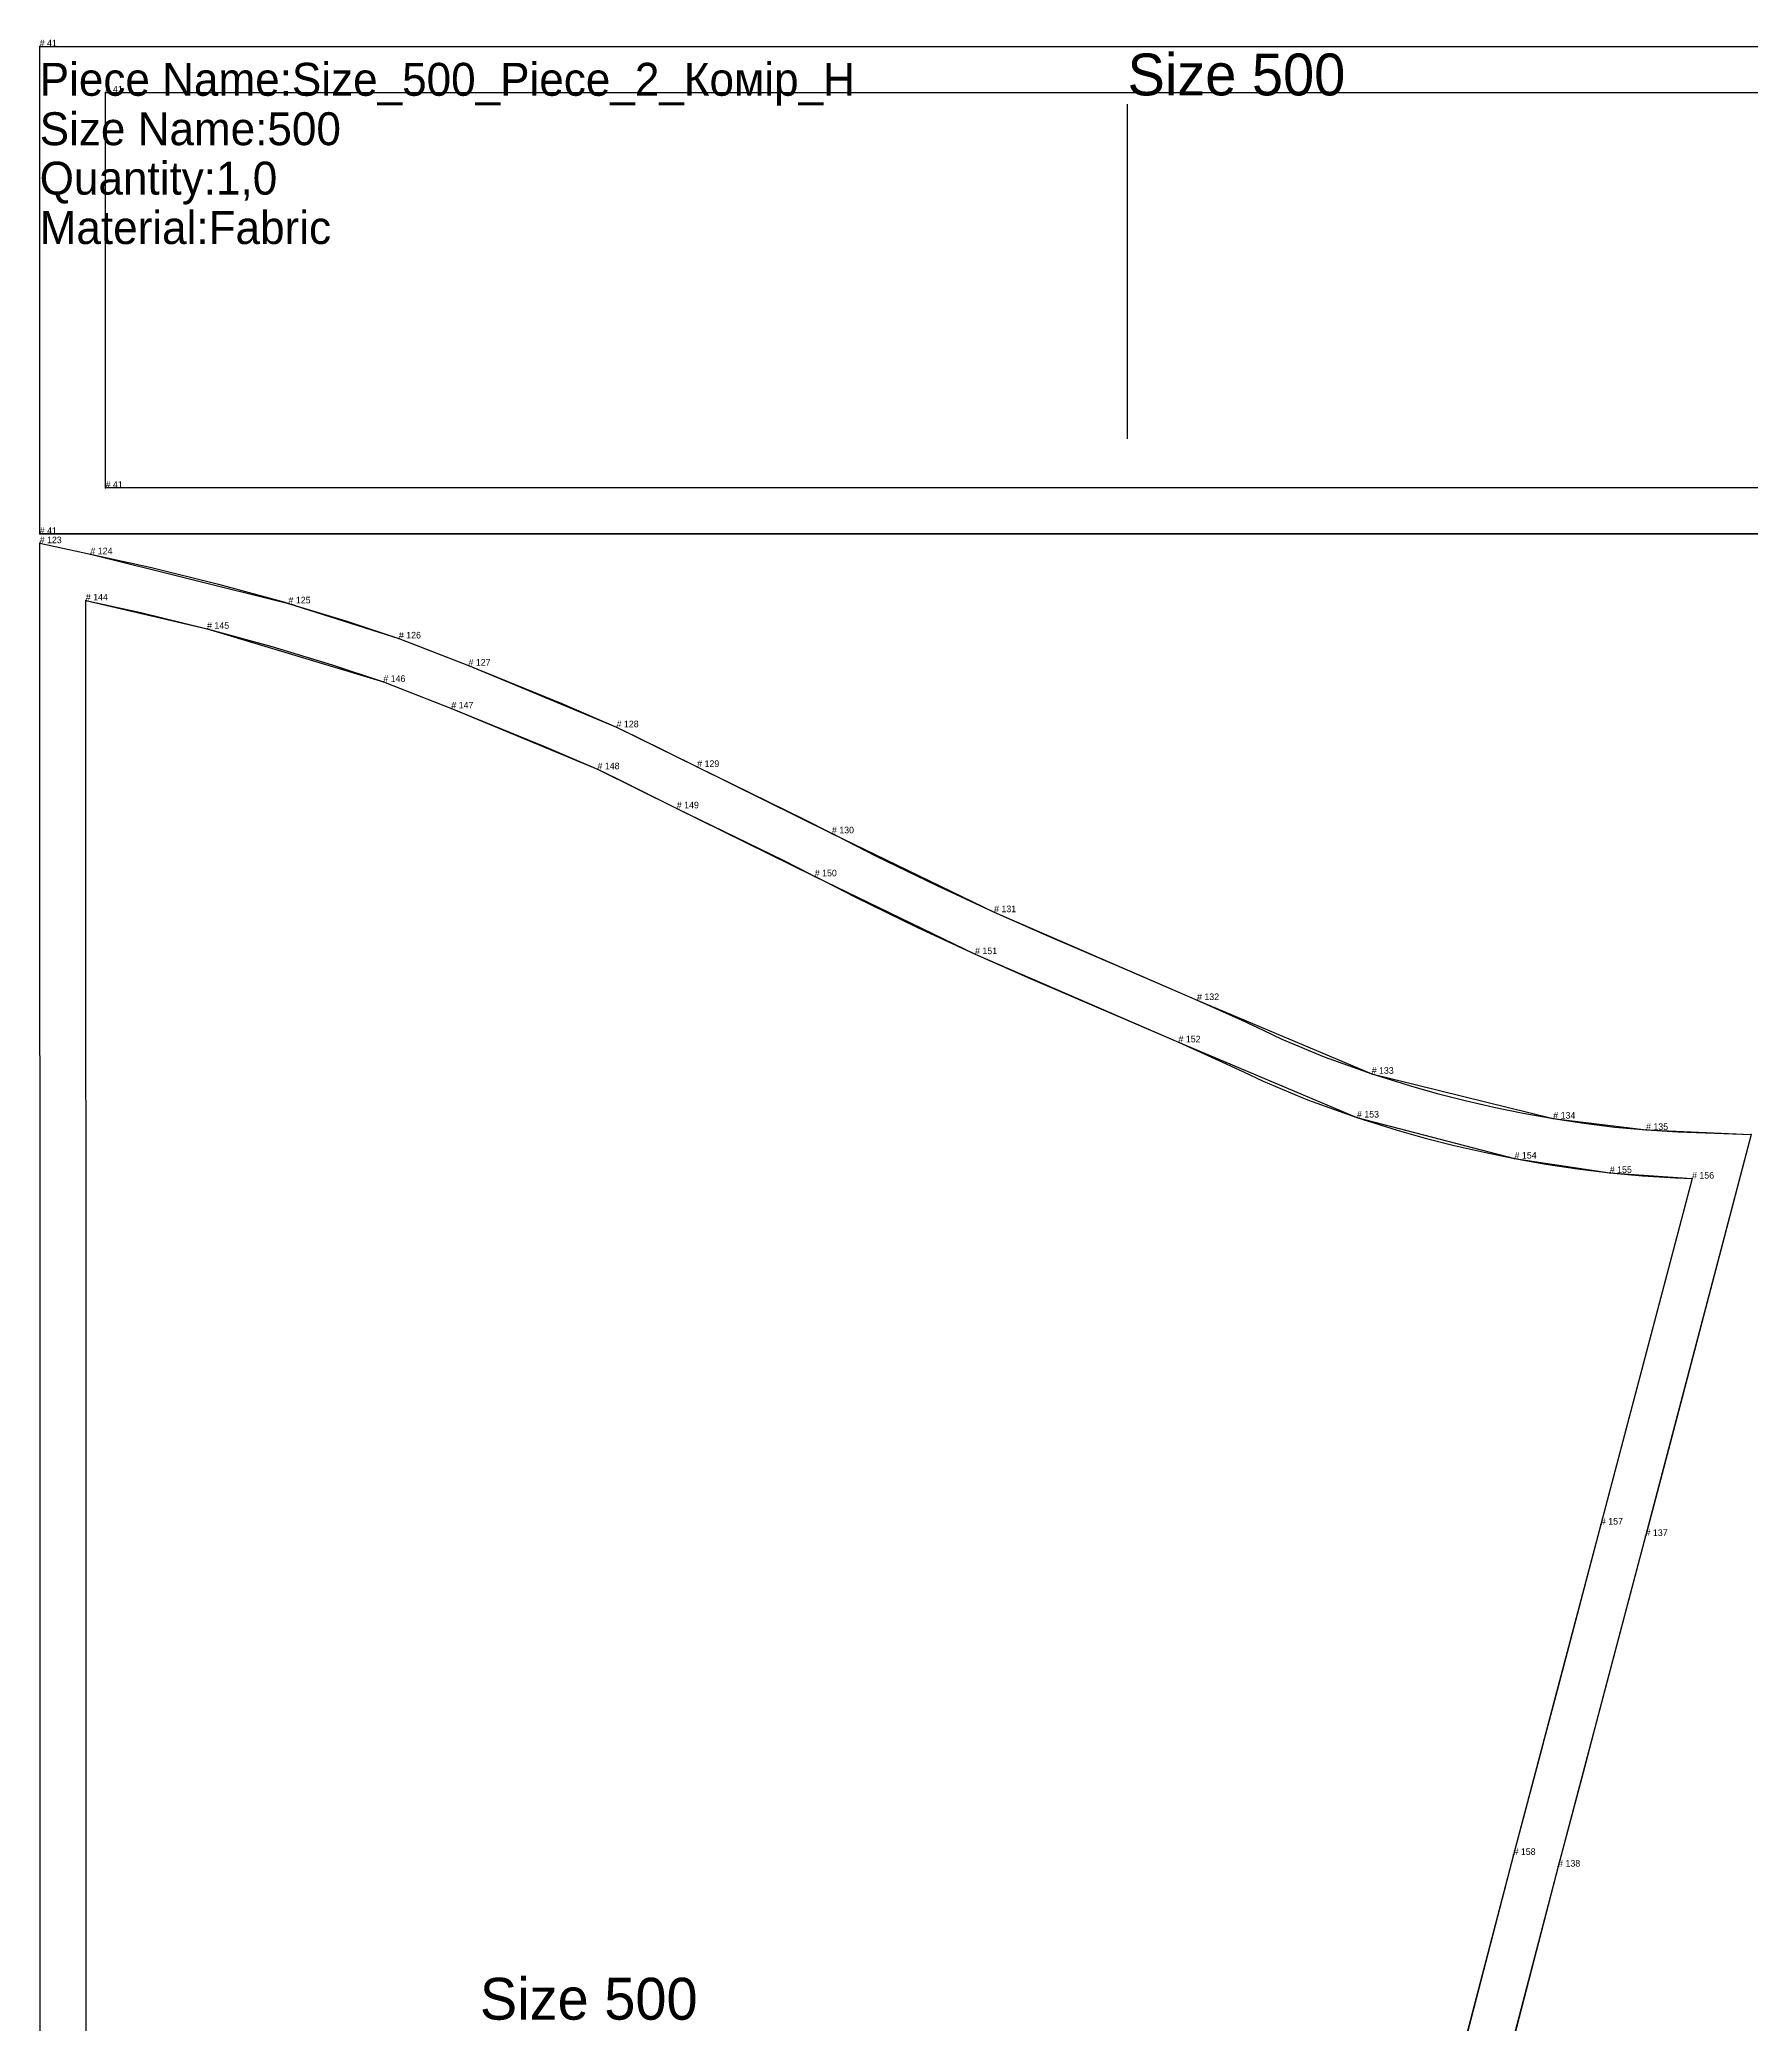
# Model space of a CAD drawing. Extents: x 0 to 1208, y -69 to 896.
# Drawn here: x 6.3 to 266.1, y 594.9 to 896.1 of the extents above; entities that cross this region are included whole.
import ezdxf

# ---------------------------------------------------------------- set-up
doc = ezdxf.new("R2010")
doc.units = 0
for name, color, linetype in [('1', 7, 'CONTINUOUS'), ('14', 7, 'CONTINUOUS'), ('15', 7, 'CONTINUOUS'), ('2', 7, 'CONTINUOUS'), ('3', 7, 'CONTINUOUS'), ('5', 7, 'CONTINUOUS'), ('7', 7, 'CONTINUOUS'), ('84', 7, 'CONTINUOUS'), ('87', 7, 'CONTINUOUS')]:
    doc.layers.add(name, color=color, linetype=linetype)

# ---------------------------------------------------------------- blocks, each defined once
blk = doc.blocks.new('piece-114_s500_M')
at = {"layer": '1'}
blk.add_lwpolyline([(6.35, 895.09), (464.75, 895.09), (464.75, 821.08), (6.35, 821.08)], close=True, dxfattribs=at)
at = {"layer": '14'}
blk.add_lwpolyline([(16.35, 888.08), (454.76, 888.08), (454.76, 828.08), (16.35, 828.08)], close=True, dxfattribs=at)
at = {"layer": '2'}
for p in [(6.35, 895.09), (464.75, 895.09), (16.35, 888.08), (454.76, 888.08), (16.35, 828.08), (454.76, 828.08), (6.35, 821.08), (464.75, 821.08)]:
    blk.add_point(p, dxfattribs=at)
at = {"layer": '5'}
blk.add_line((6.35, 821.08), (464.75, 821.08), dxfattribs=at)
at = {"layer": '7'}
blk.add_line((171.44, 835.53), (171.44, 886.33), dxfattribs=at)
at = {"layer": '84'}
blk.add_lwpolyline([(6.35, 895.09), (464.75, 895.09), (464.75, 821.08), (6.35, 821.08)], close=True, dxfattribs=at)
at = {"layer": '87'}
blk.add_lwpolyline([(16.35, 888.08), (454.76, 888.08), (454.76, 828.08), (16.35, 828.08)], close=True, dxfattribs=at)
at = {"layer": '1'}
for s, height, p in [('# 41', 1, (6.35, 895.09)), ('# 42', 1, (464.75, 895.09)), ('Piece Name:Size_500_Piece_2_Комір_H', 5, (6.35, 887.59)), ('Size Name:500', 5, (6.35, 880.09)), ('Quantity:1,0', 5, (6.35, 872.59)), ('Material:Fabric', 5, (6.35, 865.09)), ('# 41', 1, (6.35, 821.08)), ('# 42', 1, (464.75, 821.08))]:
    blk.add_text(s, height=height, dxfattribs=at).set_placement(p)
at = {"layer": '14'}
for s, p in [('# 41', (16.35, 888.08)), ('# 42', (454.76, 888.08)), ('# 41', (16.35, 828.08)), ('# 42', (454.76, 828.08))]:
    blk.add_text(s, height=1, dxfattribs=at).set_placement(p)
at = {"layer": '15'}
blk.add_text('Size 500', height=6.35, dxfattribs=at).set_placement((171.44, 887.65))
blk = doc.blocks.new('piece_Sleeve_2_s500_M')
at = {"layer": '1'}
blk.add_lwpolyline([(6.55, 197.52), (6.35, 819.68), (14.05, 818), (44.11, 810.54), (60.86, 805.22), (71.43, 801.1), (93.9, 791.74), (106.13, 785.71), (126.58, 775.64), (151.19, 763.67), (181.99, 750.33), (208.49, 739.14), (236.05, 732.33), (250.13, 730.62), (266.1, 729.92), (250.06, 668.98), (236.79, 618.8), (216.24, 539.43), (201.17, 477.88), (176.6, 362.32), (160.68, 264.76), (152.36, 197.52)], close=True, dxfattribs=at)
at = {"layer": '14'}
blk.add_lwpolyline([(13.54, 204.52), (13.35, 810.99), (31.75, 806.69), (58.5, 798.62), (68.83, 794.6), (91, 785.37), (103.04, 779.43), (123.98, 769.11), (148.3, 757.3), (179.18, 743.92), (206.26, 732.5), (230.18, 726.27), (244.63, 724.1), (257.11, 723.23), (243.28, 670.72), (230.02, 620.58), (209.45, 541.15), (194.36, 479.48), (169.72, 363.6), (153.75, 265.72), (146.1, 204.52)], close=True, dxfattribs=at)
at = {"layer": '2'}
for p in [(6.35, 819.68), (13.35, 810.99), (266.1, 729.92), (257.11, 723.23)]:
    blk.add_point(p, dxfattribs=at)
at = {"layer": '3'}
for p in [(14.05, 818), (44.11, 810.54), (31.75, 806.69), (60.86, 805.22), (58.5, 798.62), (71.43, 801.1), (68.83, 794.6), (93.9, 791.74), (91, 785.37), (106.13, 785.71), (103.04, 779.43), (126.58, 775.64), (123.98, 769.11), (151.19, 763.67), (148.3, 757.3), (181.99, 750.33), (179.18, 743.92), (208.49, 739.14), (206.26, 732.5), (236.05, 732.33), (250.13, 730.62), (230.18, 726.27), (244.63, 724.1), (243.28, 670.72), (250.06, 668.98), (230.02, 620.58), (236.79, 618.8)]:
    blk.add_point(p, dxfattribs=at)
at = {"layer": '84'}
blk.add_lwpolyline([(6.55, 197.52), (6.35, 819.68), (14.05, 818), (23.3, 815.99), (33.51, 813.46), (43.53, 810.71), (44.11, 810.54), (44.57, 810.4), (44.73, 810.35), (44.88, 810.31), (45.02, 810.27), (45.15, 810.22), (45.26, 810.19), (52.83, 807.91), (60.86, 805.22), (64.16, 803.96), (71.43, 801.1), (85.58, 795.34), (93.9, 791.74), (96.92, 790.29), (106.13, 785.71), (122.22, 777.86), (126.29, 775.79), (126.39, 775.74), (126.49, 775.69), (126.58, 775.64), (126.65, 775.6), (128.51, 774.66), (133.31, 772.19), (142.48, 767.71), (151.19, 763.67), (159.47, 760.01), (171.22, 754.97), (181.99, 750.33), (188.79, 747.28), (192.01, 745.75), (194.85, 744.41), (201.28, 741.74), (208.49, 739.14), (214.37, 737.3), (218.45, 736.15), (222.68, 735.07), (227.03, 734.06), (231.49, 733.15), (236.05, 732.33), (240.68, 731.64), (245.38, 731.06), (250.13, 730.62), (254.94, 730.32), (266.1, 729.92), (254.56, 685.98), (250.08, 669.05), (250.07, 669.01), (250.06, 668.98), (247.84, 660.57), (243.38, 643.72), (241.18, 635.4), (241.18, 635.37), (241.17, 635.34), (236.79, 618.8), (224.25, 570.76)], dxfattribs=at)
at = {"layer": '87'}
blk.add_lwpolyline([(13.54, 204.52), (13.35, 810.99), (21.71, 809.17), (31.75, 806.69), (41.6, 803.98), (50.71, 801.24), (58.5, 798.62), (61.63, 797.43), (68.83, 794.6), (82.87, 788.89), (91, 785.37), (93.85, 784), (103.04, 779.43), (119.09, 771.6), (123.55, 769.33), (123.7, 769.25), (123.84, 769.18), (123.98, 769.11), (124.12, 769.04), (125.33, 768.43), (130.17, 765.93), (139.47, 761.39), (148.3, 757.3), (156.67, 753.59), (168.45, 748.54), (179.18, 743.92), (185.85, 740.92), (189.02, 739.42), (192.02, 738.01), (198.75, 735.21), (206.26, 732.5), (212.38, 730.59), (216.63, 729.39), (221.02, 728.27), (225.54, 727.22), (230.18, 726.27), (234.91, 725.43), (239.73, 724.7), (244.63, 724.1), (249.58, 723.64), (254.59, 723.33), (257.11, 723.23), (247.79, 687.76), (243.28, 670.72), (236.62, 645.54), (234.42, 637.19), (234.41, 637.16), (234.4, 637.11), (230.02, 620.58), (217.47, 572.51)], dxfattribs=at)
at = {"layer": '1'}
for s, p in [('# 123', (6.35, 819.68)), ('# 124', (14.05, 818)), ('# 125', (44.11, 810.54)), ('# 126', (60.86, 805.22)), ('# 127', (71.43, 801.1)), ('# 128', (93.9, 791.74)), ('# 129', (106.13, 785.71)), ('# 130', (126.58, 775.64)), ('# 131', (151.19, 763.67)), ('# 132', (181.99, 750.33)), ('# 133', (208.49, 739.14)), ('# 134', (236.05, 732.33)), ('# 135', (250.13, 730.62)), ('# 137', (250.06, 668.98)), ('# 138', (236.79, 618.8))]:
    blk.add_text(s, height=1, dxfattribs=at).set_placement(p)
at = {"layer": '14'}
for s, p in [('# 144', (13.35, 810.99)), ('# 145', (31.75, 806.69)), ('# 146', (58.5, 798.62)), ('# 147', (68.83, 794.6)), ('# 148', (91, 785.37)), ('# 149', (103.04, 779.43)), ('# 150', (123.98, 769.11)), ('# 151', (148.3, 757.3)), ('# 152', (179.18, 743.92)), ('# 153', (206.26, 732.5)), ('# 154', (230.18, 726.27)), ('# 155', (244.63, 724.1)), ('# 156', (257.11, 723.23)), ('# 157', (243.28, 670.72)), ('# 158', (230.02, 620.58))]:
    blk.add_text(s, height=1, dxfattribs=at).set_placement(p)
at = {"layer": '15'}
blk.add_text('Size 500', height=6.35, dxfattribs=at).set_placement((73.15, 595.57))

msp = doc.modelspace()

# ---------------------------------------------------------------- block references
at = {"layer": '1'}
for name in ['piece-114_s500_M', 'piece_Sleeve_2_s500_M']:
    msp.add_blockref(name, (0, 0), dxfattribs=at)

doc.saveas('drawing.dxf')
